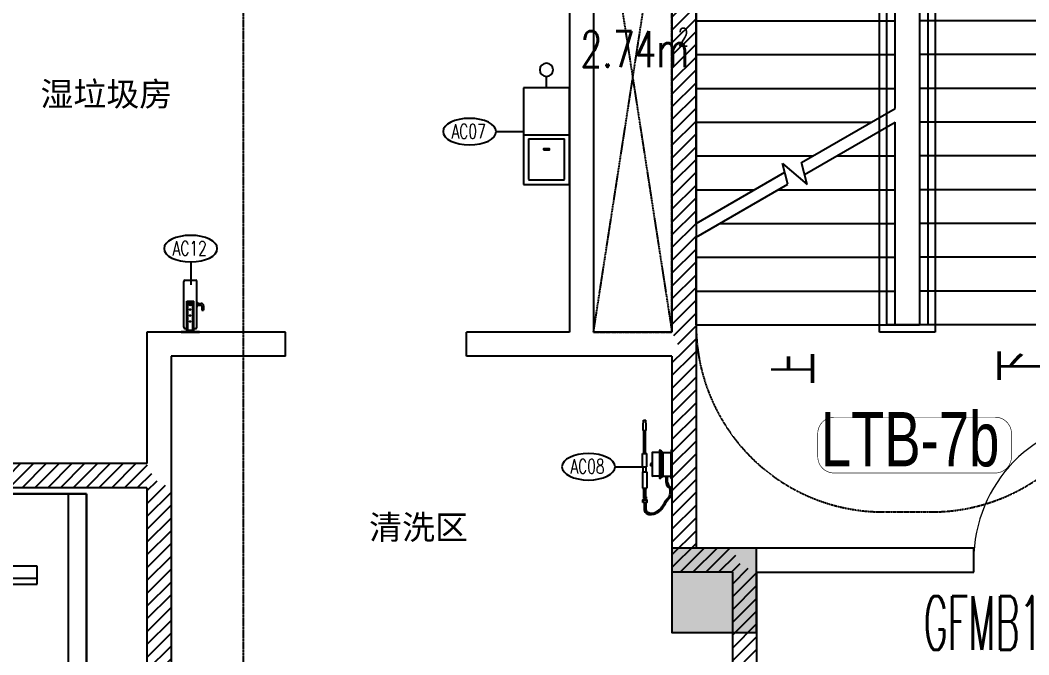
# Model space of a CAD drawing. Extents: x -12047294 to -5625356, y -1456591 to -622873.
# Drawn here: x -5742940 to -5734583, y -720458 to -715198 of the extents above; entities that cross this region are included whole.
import ezdxf

# ---------------------------------------------------------------- set-up
doc = ezdxf.new("R2010")
doc.units = 0
doc.header["$LTSCALE"] = 10
doc.header["$MEASUREMENT"] = 0
for name, pattern in [('__DASH', [0.35, 0.25, -0.1]), ('DASH', [0.35, 0.25, -0.1]), ('DOTE', [2.4200000000000004, 2, -0.2, 0.02, -0.2])]:
    doc.linetypes.add(name, pattern=pattern)
for name, color, linetype in [('A-15-PKNG-普通车位', 162, 'Continuous'), ('A-15-PKNG-机械车位', 136, 'Continuous'), ('A-COLUMN', 10, 'Continuous'), ('A-DIMSYMB', 3, 'Continuous'), ('A-DOORWIN', 151, 'Continuous'), ('A-FireH', 6, 'Continuous'), ('A-Hole-up', 40, 'DASH'), ('A-STAIRS', 150, 'Continuous'), ('A-TEXTDOOR', 181, 'Continuous'), ('A-TextNum', 211, 'Continuous'), ('A-TEXTROOM-AREA', 33, 'Continuous'), ('A-TEXTROOM-报建', 210, 'Continuous'), ('A-TK', 7, 'Continuous'), ('A-WALL', 2, 'Continuous'), ('DOTE', 9, 'DOTE'), ('EQUIP', 1, 'Continuous'), ('Iteam', 4, 'Continuous'), ('P-TEXT', 102, 'Continuous'), ('PUB_HATCH', 252, 'Continuous'), ('SKD_EQU', 1, 'Continuous')]:
    doc.layers.add(name, color=color, linetype=linetype)
doc.styles.add('_TCH_DIM', font='tjromans.shx', dxfattribs={"width": 0.8, "bigfont": 'tjhztxt.shx'})
doc.styles.add('_TCH_SPACE', font='tjromans.shx', dxfattribs={"height": 5, "bigfont": 'tjhztxt.shx'})
doc.styles.add('_TCH_WINDOW', font='tjromans.shx', dxfattribs={"width": 0.7, "height": 3.5, "bigfont": 'tjhztxt.shx'})
doc.styles.add('ARIAL', font='arial.ttf', dxfattribs={"width": 1.1})
doc.styles.add('SHZF-注释', font='romanc.shx', dxfattribs={"width": 0.8, "bigfont": 'shzf-hz.shx'})
doc.styles.add('房间功能', font='tjromand.shx', dxfattribs={"width": 0.75, "bigfont": 'tjhts.shx'})
pattern_1 = [(45, (-533914.1179796625, 53.85340500360886), (-53.03302980219449, 53.0330298021945), [])]

# ---------------------------------------------------------------- blocks, each defined once
blk = doc.blocks.new('二层机械车库')
at = {"layer": 'A-15-PKNG-机械车位'}
for p, q in [((-2.75848433375e-05, -2600.000000000932), (-3.7252903e-09, -100)), ((-3.7252903e-09, -100), (5899.999999997206, -100.0000609112903)), ((-1.0263174772e-06, -100.0000304556452), (1.0384246707e-06, -7600.000030454715)), ((5899.999909906648, -100.0000304556452), (-1.0263174772e-06, -100.0000304556452)), ((5899.999911971391, -7600.000030454715), (5899.999909906648, -100.0000304556452)), ((5899.999999997206, -100.0000609112903), (5899.999972415157, -2600.000060910359)), ((5750.000000746922, -250.0000606831163), (7.459893823e-07, -250.000001495704)), ((5749.999993568287, -924.6366001414134), (5750.000000746922, -250.0000606831163)), ((599.9999983413145, -510.2730873096734), (599.9999906988813, -1175.273087309673)), ((749.9999983413145, -510.2730890335514), (599.9999983413145, -510.2730873096734)), ((699.9999907026069, -1175.273088459857), (699.9999983450398, -510.2730884607881)), ((749.9999906988813, -1175.273089033551), (749.9999983413145, -510.2730890335514)), ((5899.999993568286, -924.6366018662227), (5749.999993568287, -924.6366001414134)), ((5599.999992419034, -1024.636598417535), (5599.999984948897, -1674.636598417535)), ((5899.999992419965, -1024.636601865291), (5599.999992419034, -1024.636598417535)), ((5899.999984948895, -1674.636601866223), (5899.999992419965, -1024.636601865291)), ((599.9999906988813, -1175.273087309673), (749.9999906988813, -1175.273089033551)), ((599.9999790256843, -2190.000008391217), (599.9999866681172, -1525.000008391216)), ((599.9999866681172, -1525.000008391216), (749.9999866681172, -1525.000010116026)), ((699.9999866718426, -1525.000009542331), (699.9999790294095, -2190.0000095414)), ((749.9999866681172, -1525.000010116026), (749.9999790247529, -2190.000010115094)), ((5599.999984948897, -1674.636598417535), (5899.999984948895, -1674.636601866223)), ((5749.999976612627, -2450.000060682185), (5749.999983799644, -1774.636600142345)), ((5749.999983799644, -1774.636600142345), (5899.99998132605, -1774.636601866223)), ((749.9999790247529, -2190.000010115094), (599.9999790256843, -2190.000008391217)), ((-2.33873724937e-05, -2450.000001496635), (5749.999976612627, -2450.000060682185)), ((-5.83278015256e-05, -5099.999939090107), (-3.07457521558e-05, -2599.999939089176)), ((-3.07457521558e-05, -2599.999939089176), (5899.999969254248, -2600.000000000466)), ((5899.999972415157, -2600.000060910359), (-2.75848433375e-05, -2600.000000000932)), ((5899.999969254248, -2600.000000000466), (5899.999941672198, -5099.999999999535)), ((5749.999970003963, -2749.999999772292), (-2.99960374832e-05, -2749.99994058488)), ((5749.999962825328, -3424.636539230589), (5749.999970003963, -2749.999999772292)), ((599.9999675983562, -3010.273026398849), (599.9999599568545, -3675.273026398849)), ((749.9999675983563, -3010.273028122727), (599.9999675983562, -3010.273026398849)), ((699.9999599596484, -3675.273027549032), (699.9999676020816, -3010.273027549964)), ((749.9999599568546, -3675.273028122727), (749.9999675983563, -3010.273028122727)), ((5899.99996282533, -3424.636540955398), (5749.999962825328, -3424.636539230589)), ((5599.999961677006, -3524.636537506711), (5599.999954205938, -4174.63653750671)), ((5899.999961677006, -3524.636540954467), (5599.999961677006, -3524.636537506711)), ((5899.999954205938, -4174.636540955398), (5899.999961677006, -3524.636540954467)), ((599.9999599568545, -3675.273026398849), (749.9999599568546, -3675.273028122727)), ((599.9999482827261, -4689.999947480392), (599.9999559251592, -4024.999947480392)), ((599.9999559251592, -4024.999947480392), (749.9999559260906, -4024.999949205201)), ((699.9999559288844, -4024.999948631506), (699.9999482864514, -4689.999948630575)), ((749.9999559260906, -4024.999949205201), (749.9999482827261, -4689.99994920427)), ((5599.999954205938, -4174.63653750671), (5899.999954205938, -4174.636540955398)), ((5749.999945869669, -4949.99999977136), (5749.999953056686, -4274.63653923152)), ((5749.999953056686, -4274.63653923152), (5899.999950583093, -4274.636540955396)), ((749.9999482827261, -4689.99994920427), (599.9999482827261, -4689.999947480392)), ((-5.41303306818e-05, -4949.999940585812), (5749.999945869669, -4949.99999977136)), ((-8.90707597136e-05, -7600), (-6.14887103438e-05, -5099.999999999068)), ((5899.999941672198, -5099.999999999535), (-5.83278015256e-05, -5099.999939090107)), ((-6.14887103438e-05, -5099.999999999068), (5899.999938511291, -5100.000060910359)), ((5899.999938511291, -5100.000060910359), (5899.999910930173, -7600.000060909428)), ((5749.999939261936, -5250.000060682185), (-6.07389956713e-05, -5250.000001494773)), ((5749.9999320833, -5924.636600140482), (5749.999939261936, -5250.000060682185)), ((599.999936855398, -5510.273087308743), (599.9999292138964, -6175.273087308741)), ((749.999936855398, -5510.273089032621), (599.999936855398, -5510.273087308743)), ((699.9999292166902, -6175.273088458925), (699.9999368600547, -5510.273088459857)), ((749.9999292138963, -6175.273089032621), (749.999936855398, -5510.273089032621)), ((5899.9999320833, -5924.636601865291), (5749.9999320833, -5924.636600140482)), ((5599.99993093405, -6024.636598416604), (5599.999923462979, -6674.636598416604)), ((5899.99993093405, -6024.636601864361), (5599.99993093405, -6024.636598416604)), ((5899.999923463911, -6674.636601865292), (5899.99993093405, -6024.636601864361)), ((599.9999292138964, -6175.273087308741), (749.9999292138963, -6175.273089032621)), ((599.9999175397678, -7190.000008390284), (599.9999251831323, -6525.000008390284)), ((599.9999251831323, -6525.000008390284), (749.9999251831323, -6525.000010115094)), ((699.9999251859263, -6525.0000095414), (699.9999175444244, -7190.000009540468)), ((749.9999251831323, -6525.000010115094), (749.9999175397679, -7190.000010114162)), ((5599.999923462979, -6674.636598416604), (5899.999923463911, -6674.636601865292)), ((5749.999915127642, -7450.000060681253), (5749.99992231466, -6774.636600141414)), ((5749.99992231466, -6774.636600141414), (5899.999919841066, -6774.636601865292)), ((749.9999175397679, -7190.000010114162), (599.9999175397678, -7190.000008390284)), ((-8.48732888699e-05, -7450.000001495704), (5749.999915127642, -7450.000060681253)), ((5899.999910930173, -7600.000060909428), (-8.90707597136e-05, -7600)), ((1.0384246707e-06, -7600.000030454715), (5899.999911971391, -7600.000030454715))]:
    blk.add_line(p, q, dxfattribs=at)
at = {"layer": 'A-15-PKNG-机械车位', "linetype": 'DASH'}
for p, q in [((2.44220718741e-05, -2600.000000000932), (5900, -100.0000609112903)), ((5899.999972417951, -5100.000060910359), (0, -2600)), ((2.44220718741e-05, -5100.000000000932), (5900, -2600.00006091129)), ((5899.999972417951, -7600.000060910359), (0, -5100)), ((2.44220718741e-05, -7600.000000000931), (5900, -5100.000060911289))]:
    blk.add_line(p, q, dxfattribs=at)
blk = doc.blocks.new('dFASDWA$Wfdf3')
at = {"layer": 'A-15-PKNG-机械车位', "rotation": 270}
blk.add_blockref('二层机械车库', (2145410.657225608, 16249.99770217435), dxfattribs=at)
blk = doc.blocks.new('retretw')
at = {"layer": 'A-STAIRS', "color": 253, "linetype": '__DASH', "elevation": -100}
blk.add_lwpolyline([(1658219.143505104, -156098.2985013624), (1658669.143505104, -156098.298501356)], dxfattribs=at)
at = {"layer": 'A-STAIRS', "color": 253, "linetype": '__DASH'}
for centre, start, end in [((1658244.143505045, -154548.2985013734, -100), 180, 270.0002115224208), ((1658644.143505045, -154548.2985013668, -100), 269.9997970686764, 0)]:
    blk.add_arc(centre, 1549.999999999219, start, end, dxfattribs=at)
blk = doc.blocks.new('A$C537F5D3B')
at = {"layer": 'A-DIMSYMB'}
for points in [[(-4340, 825, 0, 0, 0), (-3380, 825, 80.00000000000001, 0, 0), (-3080, 825, 0, 0, 0)], [(-4340, -1025, 0, 0, 0), (800, -1025, 0, 0, 0), (800, 825, 0, 0, 0), (-2500, 825, 80.00000000000001, 0, 0), (-2800, 825, 0, 0, 0)]]:
    blk.add_lwpolyline(points, format="xyseb", dxfattribs=at)
at = {"layer": 'A-STAIRS'}
for p, q in [((-4200, 1650), (-3474.048999000404, 1649.999999999999)), ((-4200, 1650), (-4200, 0)), ((-3920, 1650), (-3920, -6.86e-14)), ((-3640, 1649.999999999999), (-3640, -1.372e-13)), ((-3474.048999000404, 1649.999999999999), (-3034.918732342557, 889.4040670073385)), ((-3358.578945162478, 1649.999999999999), (0, 1649.999999999999)), ((-3358.578945162479, 1649.999999999999), (-2934.918732342556, 916.1989862504512)), ((-3080, 1649.999999999999), (-3080, 1167.487113059645)), ((-2800, 1649.999999999999), (-2800, 682.5128869403584)), ((-2520, 1649.999999999999), (-2520, 197.5386608210723)), ((-2240, 1649.999999999999), (-2240, -4.801e-13)), ((-1960, 1649.999999999999), (-1960, -5.486e-13)), ((-1680, 1649.999999999999), (-1680, -6.172e-13)), ((-1400, 1649.999999999999), (-1400, -6.858e-13)), ((-1120, 1649.999999999999), (-1120, -7.544e-13)), ((-840, 1649.999999999999), (-840, -8.229999999999999e-13)), ((-560, 1649.999999999999), (-560, -8.915e-13)), ((-280, 1649.999999999999), (-280, -9.601e-13)), ((0, 1649.999999999999), (0, -1.0287e-12)), ((-3359.999999999999, 1452.461339178929), (-3360, -2.057e-13)), ((-3080, 967.4871130596428), (-3080, -2.743e-13)), ((-2862.567181092609, 935.5855259790137), (-3035.459415460184, 729.5405845398157)), ((-3034.918732342557, 889.4040670073385), (-2862.567181092609, 935.5855259790137)), ((-3035.459415460184, 729.5405845398157), (-2855.05942891116, 777.8786152502139)), ((-2855.05942891116, 777.8786152502139), (-2405.951000999596, -4.394e-13)), ((-2955.059428911161, 751.0836960071015), (-2521.421054837521, -4.111e-13)), ((-2800, 482.5128869403569), (-2800, -3.429e-13)), ((-4260, -330), (-4260, 130)), ((-4260, 130), (60, 130)), ((60, 130), (60, -330)), ((-4200, -270), (-4200, 70)), ((-4200, 70), (0, 70)), ((-4200, 0), (-4200, -200)), ((-4200, 0), (-2521.421054837521, -4.111e-13)), ((0, 70), (0, -270)), ((-2405.951000999595, -4.394e-13), (0, -1.0287e-12)), ((1.01e-13, -200), (-4200, -199.9999999999995)), ((-4200, -1849.999999999999), (-4200, -199.9999999999995)), ((-3920, -1849.999999999999), (-3920, -199.9999999999995)), ((-3640, -1849.999999999999), (-3640, -199.9999999999995)), ((-3360, -1849.999999999999), (-3360, -199.9999999999996)), ((-3080, -1849.999999999999), (-3080, -199.9999999999996)), ((-2800, -1849.999999999999), (-2800, -199.9999999999996)), ((-2520, -1849.999999999999), (-2520, -199.9999999999997)), ((-2240, -1849.999999999999), (-2240, -199.9999999999997)), ((-1960, -1849.999999999999), (-1960, -199.9999999999998)), ((-1680, -1849.999999999999), (-1680, -199.9999999999998)), ((-1400, -1849.999999999999), (-1400, -199.9999999999998)), ((-1120, -1849.999999999999), (-1120, -199.9999999999998)), ((-840, -1850), (-839.9999999999997, -199.9999999999999)), ((-560, -1850), (-559.9999999999999, -199.9999999999999)), ((-280, -1850), (-279.9999999999999, -200)), ((0, -1850), (1.01e-13, -200)), ((60, -330), (-4260, -330)), ((0, -270), (-4200, -270)), ((0, -1850), (-4200, -1849.999999999999))]:
    blk.add_line(p, q, dxfattribs=at)
at = {"layer": 'A-STAIRS', "rotation": 269.9999999972424}
blk.add_blockref('retretw', (150348.2985809483, 1658344.143497608, 100), dxfattribs=at)
at = {"layer": 'A-STAIRS', "xscale": -1, "rotation": 90.00000000275763}
blk.add_blockref('retretw', (-154548.2985811871, 1658344.143497607, 100), dxfattribs=at)
at = {"layer": 'A-TK', "style": '_TCH_DIM', "width": 0.8}
for s, p in [('上', (-4694.133858267716, 650)), ('下', (-4672.086614173229, -1200))]:
    blk.add_text(s, height=350, dxfattribs=at).set_placement(p)
blk = doc.blocks.new('$DorLib2D$00000001')
for p, q in [((0.45, 0.975), (0.5000000000000002, 0.975)), ((0.45, 0), (0.45, 0.975)), ((0.5, 0), (0.5, 0.975)), ((0.5, 0), (0.45, 0))]:
    blk.add_line(p, q)
at = {"lineweight": 13}
blk.add_arc((0.475, 0), 0.975, 91.46928358135379, 180, dxfattribs=at)
blk = doc.blocks.new('_FZH')
blk.add_lwpolyline([(-0.5, -0.5), (0.5, -0.5), (0.5, 0.5), (-0.5, 0.5)], close=True)
at = {"layer": 'PUB_HATCH'}
blk.add_solid([(-0.5, -0.5), (0.5, -0.5), (-0.5, 0.5), (0.5, 0.5)], dxfattribs=at)
blk = doc.blocks.new('A$C125F0891')
for p, q in [((-46.52707378797635, 231.5235555520082), (-97.8213397372347, 231.5235555520082)), ((-46.52707378797635, 217.9768888835131), (-97.8213397372347, 217.9768888835131)), ((-32.98040711935022, 240.3925655129167), (-46.52707378797635, 240.3925655129167)), ((-25.59747378513561, 240.3925655129167), (-32.98040711935022, 240.3925655129167)), ((-32.98040711935022, 209.1078789226046), (-25.59747378513561, 209.1078789226046)), ((-25.59747378513561, 240.3925655129167), (-25.59747378513561, 209.1078789226046)), ((-14.87465431142476, 231.5235555520082), (-25.59747378513561, 231.5235555520082)), ((-25.59747378513561, 217.9768888835131), (-14.87465431142476, 217.9768888835131)), ((-1.327987643046014, 236.481979689215), (-14.87465431142476, 236.481979689215)), ((-14.87465431142476, 213.0184647463063), (-14.87465431142476, 236.481979689215)), ((-14.87465431142476, 217.5704888835351), (-14.87465431142476, 231.9299555519862)), ((-1.327987643046014, 213.0184647463063), (-14.87465431142476, 213.0184647463063)), ((-1.327987643046014, 236.481979689215), (-1.327987643046014, 213.0184647463063)), ((-1.327987643046014, 232.2103602545137), (70.54075988396656, 232.2103602545137)), ((-1.327987643046014, 216.9839069192565), (70.54075988396656, 216.9839069192565)), ((206.6402591542865, 245.3540135870023), (70.54075988396656, 245.3540135870023)), ((70.54075988396656, 245.3540135870023), (70.54075988396656, 207.2540135869092)), ((206.6402591542865, 207.2540135869092), (70.54075988396656, 207.2540135869092)), ((206.6402591542865, 245.3540135870023), (206.6402591542865, 207.2540135869092)), ((206.6402591542865, 239.0040135869091), (249.0826118829719, 239.0040135869091)), ((206.6402591542865, 213.6040135870023), (249.0826118829719, 213.6040135870023)), ((249.0826118829719, 245.3540135870023), (358.7469840584382, 245.3540135870022)), ((249.0826118829719, 245.3540135870023), (249.0826118829719, 207.2540135869092)), ((249.0826118829719, 207.2540135869092), (358.7469840584382, 207.2540135869092)), ((256.8198880006093, 170.4058419252978), (257.3754410140682, 179.0948345442302)), ((256.8198880006093, 170.4058419252978), (256.8198880006093, 165.0994345443323)), ((274.2729349872097, 179.0948345442302), (257.3754410140682, 179.0948345442302)), ((274.8284880006686, 170.4058419252978), (274.2729349872097, 179.0948345442302)), ((274.8284880006686, 170.4058419252978), (274.8284880006686, 165.0994345443323)), ((358.7469840584382, 245.3540135870022), (358.7469840584382, 207.2540135869092)), ((358.7469840584382, 232.6540135870488), (549.9198244401776, 232.6540135870488)), ((358.7469840584382, 219.9540135870954), (549.9198244401776, 219.9540135870953)), ((549.9198244401776, 239.0040135869091), (588.6274749167787, 239.0040135869091)), ((549.9198244401776, 239.0040135869091), (549.9198244401776, 213.6040135870022)), ((549.9198244401776, 213.6040135870022), (588.6274749167787, 213.6040135870022)), ((588.6274749167787, 239.0040135869091), (633.9789546483952, 236.3988832532228)), ((588.6274749167787, 213.6040135870022), (633.9789546483952, 216.2091439206885)), ((633.9789546483952, 236.3988832532228), (633.9789546483952, 216.2091439206885)), ((153.7893794209231, 97.90627454442438), (153.7893794209231, 91.55627454444769)), ((385.6913794204593, 91.55627454444769), (153.7893794209231, 91.55627454444769)), ((169.4555074814706, 79.06514648394659), (156.9643794209696, 91.55627454444769)), ((379.341379420599, 104.2562745444011), (160.1393794207834, 104.2562745444011)), ((171.315379420761, 104.1711401342181), (171.315379420761, 158.7494345443556)), ((361.8153794205282, 165.0994345443323), (177.6653794208541, 165.0994345443323)), ((368.1653794206213, 104.2562745444011), (368.1653794206213, 158.7494345443556)), ((370.0252513601445, 79.06514648394659), (382.5163794206456, 91.55627454444769)), ((385.6913794204593, 97.90627454442438), (385.6913794204593, 91.55627454444769)), ((385.6913794204593, 97.90627454442438), (385.6913794204593, 91.55627454444769)), ((28.12675702230911, 2.48411703808233), (55.54403518978507, 2.48411703808233)), ((28.31258394161073, 16.03078370669391), (55.54403518978507, 16.03078370669391)), ((82.18093397503253, 33.09540348357405), (73.45513798634056, 23.78951748085092)), ((92.062921727309, 23.82941751903854), (83.33712573861703, 14.52353151631541)), ((119.8560122763738, 49.41549866599961), (171.3153794209938, 49.41549866599961)), ((119.8560122763738, 35.86883199738803), (171.3153794209938, 35.86883199738803)), ((150.7413794209715, 3.301434544497168), (150.7413794209715, -0.0005654554115608)), ((153.7893794209231, 6.349434544565157), (368.1653794206213, 6.349434544565157)), ((368.440736458404, 74.5750184233766), (171.315379420761, 74.5750184233766)), ((171.315379420761, 74.5750184233766), (171.315379420761, 6.349434544565157)), ((368.1653794206213, 74.5750184233766), (368.1653794206213, 6.349434544565157)), ((385.5643794205972, 6.349434544565157), (368.1653794206213, 6.349434544565157)), ((388.7393794206437, 3.174434544518588), (388.7393794206437, -0.0005654554115608)), ((388.7393794206437, -0.0005654554115608), (150.7413794209715, -0.0005654554115608))]:
    blk.add_line(p, q)
blk.add_lwpolyline([(-46.52707378797635, 240.3925655129167), (-25.59747378513561, 240.3925655129167), (-25.59747378513561, 209.1078789226046), (-46.52707378797635, 209.1078789226046)], close=True)
for centre, radius, start, end in [((-97.8213397372347, 179.8768888835654), 51.64666666855919, 90, 136.8426040748279), ((-97.8213397372347, 179.8768888835654), 38.09999999994762, 90, 136.8426040748279), ((160.1393794207834, 97.90627454442438), 6.349999999991268, 90, 180), ((177.6653794208541, 158.7494345443556), 6.349999999991268, 90, 180), ((361.8153794205282, 158.7494345443556), 6.349999999991268, 0, 90), ((379.341379420599, 97.90627454442438), 6.349999999991268, 0, 90), ((28.31258394161067, 66.03078370669391), 50, 222.181371576321, 270), ((28.12675702230912, 52.4841170380824), 50, 225.0071689966276, 270.0000000000001), ((55.54403518978507, 40.58411703794263), 24.55333333133604, 270, 316.8426040748276), ((55.54403518978507, 40.58411703794263), 38.09999999994762, 270, 316.8426040748276), ((119.8560122763738, -2.231168002588673), 51.64666666855919, 90, 136.8426040748275), ((119.8560122763738, -2.231168002588673), 38.09999999994762, 90, 136.8426040748275), ((153.7893794209231, 3.301434544497168), 3.047999999995807, 90, 180), ((164.9653794209006, 74.5750184233766), 6.349999999991268, 0, 45), ((374.5153794204816, 74.5750184233766), 6.349999999991268, 135, 180), ((385.5643794205972, 3.174434544518588), 3.174999999995634, 0, 90)]:
    blk.add_arc(centre, radius, start, end)
for points, knots in [([(-135.4964180434002, 215.2034603644997), (-148.6599129165188, 192.8513813100214), (-145.101489421755, 186.1996436745012), (-145.4328392810327, 174.7005183252259), (-145.3652152214202, 168.8329327458595), (-144.6408131915584, 161.4572119166348), (-144.4717487010704, 160.0321961064956), (-143.8635417100905, 155.7453745486085), (-143.3275324780417, 152.9078488943209), (-142.0149132720539, 147.2967563722136), (-141.238062766043, 144.5212223152021), (-138.5734800858041, 136.2992424444979), (-136.3521926498018, 130.957712007538), (-129.6880764761808, 117.6974369473411), (-124.7007552919263, 110.0282054069841), (-113.3449249250572, 95.76402261164603), (-106.9755483833306, 89.16827744455456), (-97.48709951303434, 80.95397503142505), (-94.78372440776238, 78.7732229449362), (-90.34325118321196, 75.43884792574016), (-88.64325028849731, 74.2192662929141), (-85.23113565248755, 71.87066247301337), (-83.51623125992538, 70.7385817809753), (-78.35939127007623, 67.4487367443506), (-74.90553590264894, 65.39719951603855), (-65.84090274274614, 60.2170584428479), (-60.26291188771275, 57.23645715487088), (-49.4932522777297, 51.32156468427734), (-44.30239369160957, 48.38735054627679), (-34.5599897037357, 42.19692272353046), (-30.01099448260377, 38.94344702015096), (-25.10547423446763, 34.70000902042342), (-24.35418870572734, 34.02681139956325), (-22.85855007052878, 32.64264216208944), (-22.1160076224694, 31.93331855357463), (-19.90192421177793, 29.75698188671395), (-18.44395103244488, 28.24152743628977), (-16.87722590679297, 26.54050713113475), (-12.23903156987457, 22.13797327412943), (-7.22415800849633, 17.1243545037444)], [0, 0, 0, 0, 16.35954456086285, 16.35954456086285, 32.71908912172569, 32.71908912172569, 36.62031667734806, 36.62031667734806, 44.42277178859278, 44.42277178859278, 52.22522689983749, 52.22522689983749, 67.83013712232693, 67.83013712232693, 92.25775449315084, 92.25775449315084, 116.6853718639747, 116.6853718639747, 126.0591918582667, 126.0591918582667, 131.7412472637034, 131.7412472637034, 137.4233026691402, 137.4233026691402, 148.7874134800138, 148.7874134800138, 167.4154286181551, 167.4154286181551, 186.0434437562964, 186.0434437562964, 204.6714588944376, 204.6714588944376, 208.0946814326229, 208.0946814326229, 211.5179039708083, 211.5179039708083, 218.3643490471789, 218.3643490471789, 218.935685765461, 218.935685765461, 218.935685765461, 218.935685765461]), ([(-125.6144302899067, 205.9374744012967), (-135.2105539334069, 184.2557986215796), (-138.2449146318184, 141.1081291664912), (-92.35938081711693, 78.12506945190388), (-33.19625659777357, 57.52462877521846), (-11.98070814970405, 36.03472304451404), (-8.738563650821142, 32.4567988064198)], [0, 0, 0, 0, 36.81891654016067, 128.3676006700156, 205.211469975171, 219.7064895143824, 219.7064895143824, 219.7064895143824, 219.7064895143824])]:
    blk.add_open_spline(points, degree=3, knots=knots)
blk = doc.blocks.new('WEC')
for p, q in [((260970.082377628, 62196.27017435594), (260970.082377641, 62576.27017435594)), ((260970.082377641, 62576.27017435594), (261770.0823776415, 62576.27017432893)), ((261010.0823776303, 62236.77017435455), (261010.0823776401, 62535.77017435454)), ((261010.5823776392, 62536.27017435454), (261348.2783989045, 62536.27017434338)), ((261348.7783988943, 62236.7701743429), (261348.7783989045, 62535.77017434291)), ((261381.4580300339, 62196.27017434197), (261381.4580300469, 62576.27017434197)), ((261770.0823776415, 62576.27017432893), (261770.0823776285, 62196.27017432894)), ((261770.0823776345, 62386.2701743294), (261865.0823776345, 62386.27017432614)), ((261770.0823776285, 62196.27017432894), (260970.082377628, 62196.27017435594)), ((261348.2783988942, 62236.27017434338), (261010.5823776294, 62236.27017435501))]:
    blk.add_line(p, q)
blk.add_lwpolyline([(261258.0429392783, 62361.52260949393), (261258.0429392797, 62411.01773919887), (261266.8192851739, 62411.0177391984), (261266.8192851716, 62361.52260949393)], close=True)
blk.add_circle((261920.0823776349, 62386.27017432381), 55)
blk = doc.blocks.new('xdrt')
at = {"layer": 'EQUIP', "linetype": 'Continuous', "ltscale": 0.3}
for p, q in [((0, 75), (0, -75)), ((0, 75), (5, 75)), ((5, 75), (5, -75)), ((5, 30), (256.6785043766722, 30)), ((15.00000000001455, 20), (246.6785043766722, 20)), ((15.00000000001455, 20), (15, -20)), ((30.00000000001455, 45), (30.00000000001455, 30)), ((40.00000000001454, 55), (420.0000000000145, 55)), ((246.6785043766722, 20), (246.6785043766722, -20)), ((256.6785043766722, 30), (256.6785043766722, -30)), ((430.0000000000145, 45), (430.0000000000145, -45)), ((0, -75), (5, -75)), ((5, -30), (256.6785043766722, -30)), ((15, -20), (246.6785043766722, -20)), ((30.00000000001455, -30), (30, -45)), ((40, -55), (420.0000000000145, -55))]:
    blk.add_line(p, q, dxfattribs=at)
at = {"layer": 'EQUIP'}
for p, q in [((215.0000000000582, -54.99999999991269), (214.9999999999709, -63)), ((222.5000000000582, -54.99999999998546), (222.4999999996653, -90.00000000005821)), ((237.5000000000582, -55), (237.5000000000582, -90)), ((245.0000000000582, -55), (245.0000000000582, -63)), ((183.187617634132, -95), (183.187617634132, -110))]:
    blk.add_line(p, q, dxfattribs=at)
at = {"layer": 'EQUIP', "ltscale": 0.2}
for p, q in [((245.0000000000582, -63), (214.9999999999709, -63)), ((217.4999999996653, -95), (183.187617634132, -95)), ((217.5000000000582, -110), (183.187617634132, -110))]:
    blk.add_line(p, q, dxfattribs=at)
at = {"layer": 'EQUIP'}
for centre in [(87.99848668617778, 0), (137.4027477890195, 0), (186.8070088918466, 0)]:
    blk.add_circle(centre, 4, dxfattribs=at)
at = {"layer": 'EQUIP', "linetype": 'Continuous', "ltscale": 0.3}
blk.add_circle((230, 0), 10, dxfattribs=at)
for centre, start, end in [((40.00000000001454, 45), 90, 180), ((420.0000000000145, 45), 0, 90), ((40, -45), 180, 270), ((420.0000000000145, -45), 270, 0)]:
    blk.add_arc(centre, 10, start, end, dxfattribs=at)
at = {"layer": 'EQUIP', "ltscale": 0.2}
for centre, radius, end in [((217.4999999996653, -90), 5, 359.9999999991662), ((217.5000000000582, -90), 20, 0)]:
    blk.add_arc(centre, radius, 270, end, dxfattribs=at)
blk = doc.blocks.new('LXX10300457')
at = {"layer": 'EQUIP'}
blk.add_blockref('xdrt', (-220.9786572319135, 4.31455381942942), dxfattribs=at)

msp = doc.modelspace()

# ---------------------------------------------------------------- hatches: boundary and pattern name
at = {"layer": 'A-FireH'}
h = msp.add_hatch(dxfattribs=at)
h.set_pattern_fill('普通砖', color=256, scale=30, style=0)
h.set_pattern_definition(pattern_1)
h.paths.add_polyline_path([(-5737472.992554538, -713506.7666017336), (-5737539.659221169, -713573.4332684794), (-5737539.659221178, -717783.4332598306), (-5737472.992554495, -717916.7665931544), (-5737339.65922119, -717983.4332597794), (-5737339.65922118, -713573.4332682334)])
h = msp.add_hatch(dxfattribs=at)
h.set_pattern_fill('普通砖', color=256, scale=30, style=0)
h.set_pattern_definition(pattern_1)
h.paths.add_polyline_path([(-5737472.992554495, -717916.7665931544), (-5737539.65922112, -717983.4332598529), (-5737539.659221124, -719773.4332680979), (-5737339.659221235, -719573.4332680434), (-5737339.65922119, -717983.4332597794)])
h = msp.add_hatch(dxfattribs=at)
h.set_pattern_fill('普通砖', color=256, scale=30, style=0)
h.set_pattern_definition(pattern_1)
h.paths.add_polyline_path([(-5741822.992554546, -719006.7666014802), (-5741889.659221288, -718873.4332681412), (-5756989.659221225, -718873.4332680978), (-5757056.325887871, -718940.0999348107), (-5756989.659221241, -719073.433268116), (-5741889.659221194, -719073.4332681398)])
h = msp.add_hatch(dxfattribs=at)
h.set_pattern_fill('普通砖', color=256, scale=30, style=0)
h.set_pattern_definition(pattern_1)
h.paths.add_polyline_path([(-5741822.992554546, -719006.7666014802), (-5741889.659221194, -719073.4332681398), (-5741889.659221193, -720823.4332681376), (-5741689.659221183, -720623.4332681091), (-5741689.659221153, -719073.4332681592)])
h = msp.add_hatch(dxfattribs=at)
h.set_pattern_fill('普通砖', color=256, scale=30, style=0)
h.set_pattern_definition(pattern_1)
h.paths.add_polyline_path([(-5736972.992554779, -719706.7666014503), (-5737039.659221332, -719573.4332680998), (-5737339.659221235, -719573.4332680434), (-5737539.659221124, -719773.4332680979), (-5737039.659221503, -719773.4332680993)])
h = msp.add_hatch(dxfattribs=at)
h.set_pattern_fill('普通砖', color=256, scale=30, style=0)
h.set_pattern_definition(pattern_1)
h.paths.add_polyline_path([(-5736972.992554779, -719706.7666014503), (-5737039.659221503, -719773.4332680993), (-5737039.659221514, -720623.4332680682), (-5736972.99255469, -720756.7666014232), (-5736839.659221345, -720823.433268138), (-5736839.659221501, -719773.4332681521)])
at = {"layer": 'A-TEXTROOM-报建'}
h = msp.add_hatch(dxfattribs=at)
h.set_pattern_fill('ANSI31', color=156, scale=300)
h.set_pattern_definition([(45, (6459.619394076987, 6.519258000000002e-09), (-336.7596045400932, 336.7596045400933), [])])
edge = h.paths.add_edge_path(flags=16)
edge.add_arc((-5789890.132327908, -733372.8536264246), 19800.26091907911, 180.000016833296, 210.3318238795437)
edge.add_line((-5806980.038232072, -743372.1260324741), (-5798690.907261609, -743374.9611157838))
edge.add_arc((-5798679.070719592, -768353.958319008), 24979.00000765464, 71.82958844638591, 90.02715016320337, ccw=False)
edge.add_arc((-5798679.070721, -768353.9583170724), 24979.00000625385, 46.40636196379961, 71.82958844193843, ccw=False)
edge.add_arc((-5761511.422679141, -729209.4340286279), 29000.00000031417, 226.5507286022982, 235.7234438162405)
edge.add_line((-5777843.874263518, -753172.9693534138), (-5734626.487033113, -753172.359811897))
edge.add_line((-5734626.487033113, -753172.359811897), (-5734626.636527522, -742572.9868038807))
edge.add_line((-5734626.636527522, -742572.9868038807), (-5724090.313392124, -742573.2344917456))
edge.add_line((-5724090.313392124, -742573.2344917456), (-5724090.313392124, -706872.9591507564))
edge.add_line((-5724090.313392124, -706872.9591507564), (-5715090.371727741, -706872.9591508756))
edge.add_line((-5715090.371727741, -706872.9591508756), (-5715090.371727741, -697848.8849369201))
edge.add_arc((-5806750.55763579, -701974.8211650274), 91753.00011692576, 2.577337801971878, 4.963321135910387)
edge.add_arc((-5757072.824562837, -697881.7616733047), 41907.99999741253, 5.264520637321024, 17.98610178371848)
edge.add_arc((-5817479.256922604, -718426.1172133742), 105710.0000022338, 18.46725138437174, 21.43718532617446)
edge.add_arc((-5747881.983786687, -689052.1980597104), 30251.99999639568, 17.8262185800344, 40.55904766200953)
edge.add_arc((-5746701.096957909, -686704.3251357946), 27846.71451721909, 38.46829706095653, 72.8207540943742)
edge.add_arc((-5793741.701094583, -821555.8156701587), 170652.4493144849, 71.10420003610355, 72.75697790007004)
edge.add_line((-5743156.003848745, -658573.1610986205), (-5782091.305972605, -658573.1610986205))
edge.add_line((-5782091.305972605, -658573.1610986205), (-5782091.305972605, -664172.8504494192))
edge.add_line((-5782091.305972605, -664172.8504494192), (-5804290.405290081, -664172.8502521688))
edge.add_line((-5804290.405290081, -664172.8502521688), (-5804290.407255813, -680572.7724047886))
edge.add_line((-5804290.407255813, -680572.7724047886), (-5809690.40989393, -680572.771757445))
edge.add_line((-5809690.40989393, -680572.771757445), (-5809690.393246985, -733372.8594436708))
h.paths.add_polyline_path([(-5821993.283692228, -644043.684593948), (-5678940.272968142, -644043.684593948), (-5678940.272968142, -767193.6845939481), (-5821993.283692228, -767193.6845939481)])

# ---------------------------------------------------------------- linework, layer by layer
at = {"layer": 'A-Hole-up'}
for p, q in [((-5738189.659221237, -713573.4332684763), (-5737539.659221067, -717783.4332595532)), ((-5738189.659221204, -717783.4332595465), (-5737539.659221169, -713573.4332684794))]:
    msp.add_line(p, q, dxfattribs=at)
msp.add_lwpolyline([(-5737539.659221067, -713573.4332680417), (-5738189.659221204, -713573.4332680352), (-5738189.659221204, -717783.4332595465), (-5737539.659221067, -717783.4332595532)], close=True, dxfattribs=at)
at = {"layer": 'A-TextNum', "const_width": 5}
msp.add_lwpolyline([(-5736196.8811621, -718488.3359085915), (-5734862.21165627, -718488.3359085915, -0.4142135623730951), (-5734727.21165627, -718623.3359085915), (-5734727.21165627, -718816.0542786495, -0.4142135623730951), (-5734862.21165627, -718951.0542786495), (-5736196.8811621, -718951.0542786495, -0.4142135623730951), (-5736331.8811621, -718816.0542786495), (-5736331.8811621, -718623.3359085915, -0.4142135623730951)], format="xyb", close=True, dxfattribs=at)
at = {"layer": 'A-WALL'}
for p, q in [((-5738389.65922117, -713573.4332682566), (-5738389.659221147, -717783.4332597986)), ((-5738189.659221237, -713573.4332684763), (-5738189.659221212, -717783.4332598299)), ((-5737539.659221169, -713573.4332684794), (-5737539.659221178, -717783.4332598306)), ((-5737339.65922118, -713573.4332682334), (-5737339.65922119, -717983.4332597794)), ((-5741889.65922129, -717783.4332588783), (-5741889.659221288, -718873.4332681412)), ((-5740742.336090579, -717783.4332597775), (-5741889.65922129, -717783.4332588783)), ((-5740742.336090686, -717983.4332597775), (-5740742.336090579, -717783.4332597775)), ((-5738389.659221147, -717783.4332597986), (-5739242.336090685, -717783.4332597775)), ((-5739242.336090685, -717983.4332597775), (-5739242.336090685, -717783.4332597775)), ((-5737539.659221178, -717783.4332598306), (-5738189.659221212, -717783.4332598299)), ((-5741689.659221286, -717983.4332592582), (-5741689.659221153, -719073.4332681592)), ((-5740742.336090686, -717983.4332597775), (-5741689.659221286, -717983.4332592582)), ((-5738389.659221184, -717983.4332597784), (-5739242.336090685, -717983.4332597775)), ((-5737539.65922112, -717983.4332598529), (-5738389.659221184, -717983.4332597784)), ((-5737539.65922112, -717983.4332598529), (-5737539.659221124, -719773.4332680979)), ((-5737339.65922119, -717983.4332597794), (-5737339.659221235, -719573.4332680434)), ((-5741889.659221288, -718873.4332681412), (-5756989.659221225, -718873.4332680978)), ((-5741889.659221194, -719073.4332681398), (-5756989.659221241, -719073.433268116)), ((-5741889.659221194, -719073.4332681398), (-5741889.659221193, -720823.4332681376)), ((-5741689.659221153, -719073.4332681592), (-5741689.659221183, -720623.4332681091)), ((-5737039.659221332, -719573.4332680998), (-5737339.659221235, -719573.4332680434)), ((-5735039.659221573, -719573.4332681211), (-5737039.659221332, -719573.4332680998)), ((-5735039.659221573, -719773.4332681001), (-5735039.659221573, -719573.4332681211)), ((-5737039.659221503, -719773.4332680993), (-5737539.659221124, -719773.4332680979)), ((-5737039.659221503, -719773.4332680993), (-5737039.659221514, -720623.4332680682)), ((-5736839.659221501, -719773.4332681521), (-5735039.659221573, -719773.4332681001)), ((-5736839.659221501, -719773.4332681521), (-5736839.659221345, -720823.433268138))]:
    msp.add_line(p, q, dxfattribs=at)
at = {"layer": 'DOTE', "linetype": 'DOTE'}
msp.add_line((-5741089.659221245, -756448.5585566969), (-5741089.659221225, -655372.8060850857), dxfattribs=at)
at = {"layer": 'Iteam'}
for p, q in [((-5738996.041010124, -716122.125898624), (-5738769.659221158, -716122.1258986223)), ((-5741527.09190095, -717201.6937748218, 3.48686626e-08), (-5741527.09190095, -717390.9688277445, 3.48686626e-08)), ((-5738011.395589129, -718899.0910315148), (-5737785.013800164, -718899.0910315133))]:
    msp.add_line(p, q, dxfattribs=at)
at = {"layer": 'Iteam', "extrusion": (0, 0, -1)}
for centre in [(-5739216.041010117, -716122.125898624), (-5741527.09190095, -717091.6937748243, 3.48686626e-08), (-5738231.395589123, -718899.0910315148)]:
    msp.add_ellipse(centre, major_axis=(-219.9999999953434, 0), ratio=0.5, dxfattribs=at)

# ---------------------------------------------------------------- block references
at = {"rotation": 89.99999999999999}
msp.add_blockref('A$C537F5D3B', (-5735689.659221183, -713523.4332681064), dxfattribs=at)
at = {"layer": 'A-15-PKNG-普通车位'}
msp.add_blockref('dFASDWA$Wfdf3', (-7887700.316416391, -735373.4310191657), dxfattribs=at)
at = {"layer": 'A-COLUMN', "xscale": 700, "yscale": 700, "zscale": 700, "rotation": 90}
msp.add_blockref('_FZH', (-5737189.659221197, -719923.4332679904), dxfattribs=at)
at = {"layer": 'A-DOORWIN'}
ref = msp.add_blockref('$DorLib2D$00000001', (-5734439.659221606, -719673.4332681064), dxfattribs=dict(at, xscale=-1200, yscale=-1200, zscale=-1200, rotation=180))
ref.add_attrib('A', 'GFMB1223a', (-5735454.556985104, -720416.4009196399), dxfattribs={"layer": 'A-TEXTDOOR', "height": 446.25, "rotation": 359.999999999854, "style": '_TCH_WINDOW', "width": 0.4941176470588236})
at = {"layer": 'EQUIP', "rotation": 90}
msp.add_blockref('LXX10300457', (-5741525.833054777, -717562.4546019281), dxfattribs=at)
at = {"layer": 'SKD_EQU', "color": 1, "xscale": -1, "rotation": 269.9999999984453}
msp.add_blockref('WEC', (-5800965.929402592, -977530.2920795551), dxfattribs=at)
at = {"layer": 'SKD_EQU', "extrusion": (0, 0, -1), "xscale": -1, "zscale": -1, "rotation": 270}
msp.add_blockref('A$C125F0891', (5737539.659786577, -719148.1736433962), dxfattribs=at)

# ---------------------------------------------------------------- texts
at = {"layer": 'A-TextNum', "style": '房间功能', "width": 0.75}
msp.add_text('LTB-7b', height=450, dxfattribs=at).set_placement((-5736306.876758344, -718895.7022828986))
at = {"layer": 'A-TEXTROOM-AREA', "style": '_TCH_SPACE', "width": 0.7058823529411766}
for s, height, p in [('2.74m', 297.5, (-5738298.482950966, -715587.4581235287)), ('2', 148.75, (-5737490.790643273, -715412.4581235286))]:
    msp.add_text(s, height=height, dxfattribs=at).set_placement(p)
at = {"layer": 'Iteam', "style": 'SHZF-注释', "width": 0.7}
for s, p in [('AC07', (-5739366.830464229, -716179.047161385, -3.49099167e-08)), ('AC12', (-5741677.88135506, -717148.6150375851)), ('AC08', (-5738382.185043233, -718956.0122942759, -3.48686673e-08))]:
    msp.add_text(s, height=120, dxfattribs=at).set_placement(p)
at = {"layer": 'P-TEXT', "style": 'ARIAL'}
for s, p in [('湿垃圾房', (-5742771.225970436, -715910.4151472616)), ('清洗区', (-5740048.371495654, -719500.5084376044))]:
    msp.add_text(s, height=200, rotation=1.33402132e-08, dxfattribs=at).set_placement(p)

doc.saveas('drawing.dxf')
